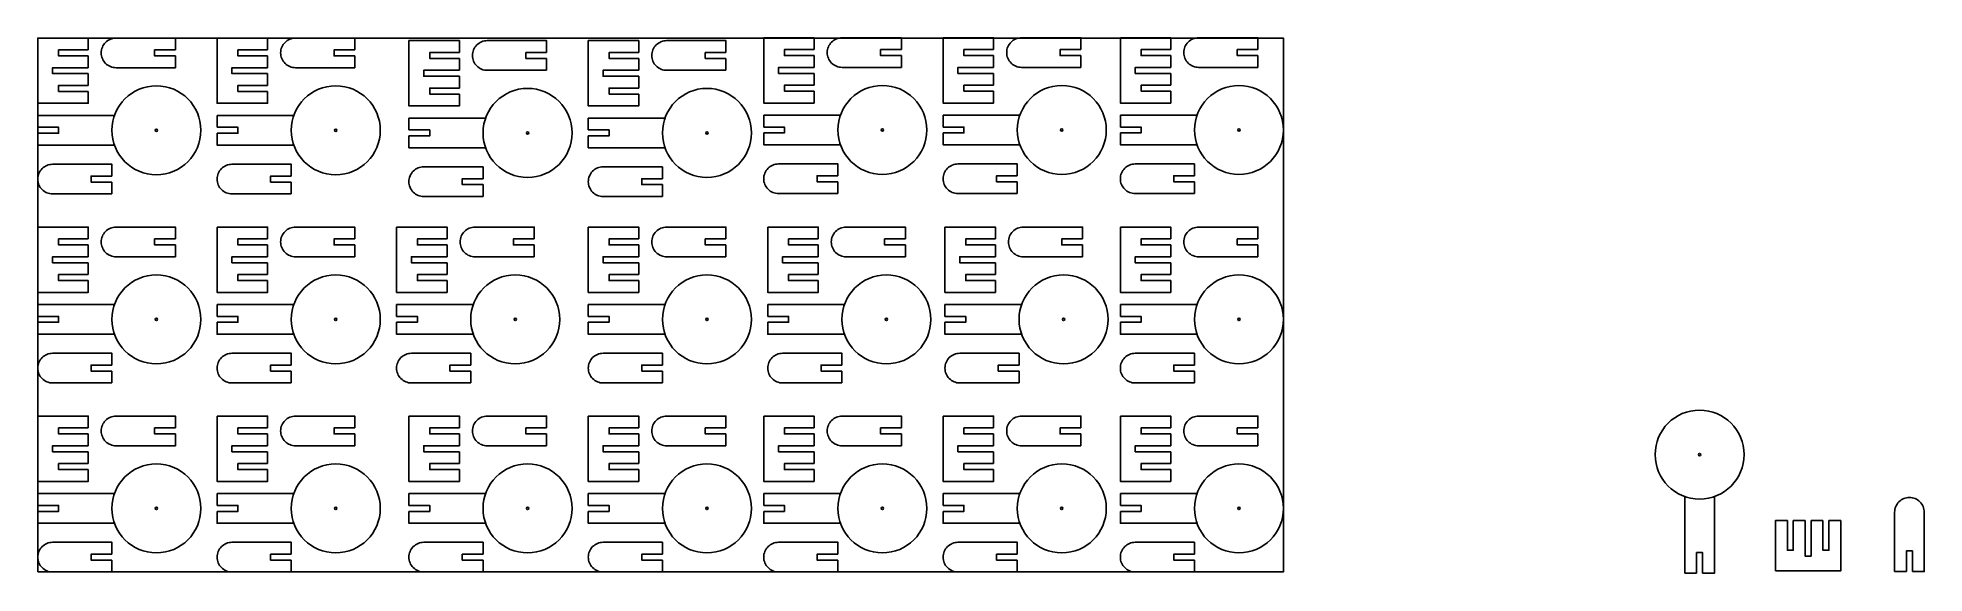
# Model space of a CAD drawing. Header units: inches. Extents: x 0.32 to 3.5, y 0.18 to 1.08.
import ezdxf

# ---------------------------------------------------------------- set-up
doc = ezdxf.new("R2010")
doc.units = ezdxf.units.IN
doc.header["$MEASUREMENT"] = 0
doc.layers.add('06 Sombrejat', color=8, linetype='Continuous')
doc.layers.add('07 Eixos', color=30, linetype='Continuous')

msp = doc.modelspace()

# ---------------------------------------------------------------- linework, layer by layer
at = {"layer": '06 Sombrejat'}
msp.add_lwpolyline([(0.3245, 0.1787), (0.3245, 1.0787), (2.4245, 1.0787), (2.4245, 0.1787), (0.3245, 0.1787)], dxfattribs=at)
at = {"layer": '07 Eixos'}
for points in [[(0.3245, 1.0787), (0.3245, 0.9687), (0.4095, 0.9687), (0.4095, 0.9887)], [(0.4095, 1.0587), (0.4095, 1.0787), (0.3245, 1.0787)], [(0.4095, 1.0587), (0.3595, 1.0587), (0.3595, 1.0487), (0.4095, 1.0487)], [(0.5565, 1.0587), (0.5215, 1.0587), (0.5215, 1.0487), (0.5565, 1.0487)], [(0.6269, 1.0787), (0.6269, 0.9687), (0.7119, 0.9687), (0.7119, 0.9887)], [(0.7119, 1.0587), (0.7119, 1.0787), (0.6269, 1.0787)], [(0.7119, 1.0587), (0.6619, 1.0587), (0.6619, 1.0487), (0.7119, 1.0487)], [(0.859, 1.0587), (0.824, 1.0587), (0.824, 1.0487), (0.859, 1.0487)], [(0.9502, 1.0743), (0.9502, 0.9643), (1.0352, 0.9643), (1.0352, 0.9843)], [(1.0352, 1.0543), (1.0352, 1.0743), (0.9502, 1.0743)], [(1.0352, 1.0543), (0.9852, 1.0543), (0.9852, 1.0443), (1.0352, 1.0443)], [(1.1823, 1.0543), (1.1473, 1.0543), (1.1473, 1.0443), (1.1823, 1.0443)], [(1.2526, 1.0743), (1.2526, 0.9643), (1.3376, 0.9643), (1.3376, 0.9843)], [(1.3376, 1.0543), (1.3376, 1.0743), (1.2526, 1.0743)], [(1.3376, 1.0543), (1.2876, 1.0543), (1.2876, 1.0443), (1.3376, 1.0443)], [(1.4847, 1.0543), (1.4497, 1.0543), (1.4497, 1.0443), (1.4847, 1.0443)], [(1.5483, 1.0792), (1.5483, 0.9692), (1.6333, 0.9692), (1.6333, 0.9892)], [(1.6333, 1.0592), (1.6333, 1.0792), (1.5483, 1.0792)], [(1.6333, 1.0592), (1.5833, 1.0592), (1.5833, 1.0492), (1.6333, 1.0492)], [(1.7804, 1.0592), (1.7454, 1.0592), (1.7454, 1.0492), (1.7804, 1.0492)], [(1.8508, 1.0792), (1.8508, 0.9692), (1.9358, 0.9692), (1.9358, 0.9892)], [(1.9358, 1.0592), (1.9358, 1.0792), (1.8508, 1.0792)], [(1.9358, 1.0592), (1.8858, 1.0592), (1.8858, 1.0492), (1.9358, 1.0492)], [(2.0829, 1.0592), (2.0479, 1.0592), (2.0479, 1.0492), (2.0829, 1.0492)], [(2.1495, 1.0792), (2.1495, 0.9692), (2.2345, 0.9692), (2.2345, 0.9892)], [(2.2345, 1.0592), (2.2345, 1.0792), (2.1495, 1.0792)], [(2.2345, 1.0592), (2.1845, 1.0592), (2.1845, 1.0492), (2.2345, 1.0492)], [(2.3815, 1.0592), (2.3465, 1.0592), (2.3465, 1.0492), (2.3815, 1.0492)], [(0.4095, 1.0187), (0.3495, 1.0187), (0.3495, 1.0287), (0.4095, 1.0287)], [(0.4095, 1.0287), (0.4095, 1.0487)], [(0.4095, 0.9987), (0.4095, 1.0187)], [(0.5565, 1.0287), (0.5565, 1.0487)], [(0.7119, 1.0187), (0.6519, 1.0187), (0.6519, 1.0287), (0.7119, 1.0287)], [(0.7119, 1.0287), (0.7119, 1.0487)], [(0.7119, 0.9987), (0.7119, 1.0187)], [(0.859, 1.0287), (0.859, 1.0487)], [(1.0352, 1.0143), (0.9752, 1.0143), (0.9752, 1.0243), (1.0352, 1.0243)], [(1.0352, 1.0243), (1.0352, 1.0443)], [(1.1823, 1.0243), (1.1823, 1.0443)], [(1.3376, 1.0143), (1.2776, 1.0143), (1.2776, 1.0243), (1.3376, 1.0243)], [(1.3376, 1.0243), (1.3376, 1.0443)], [(1.4847, 1.0243), (1.4847, 1.0443)], [(1.6333, 1.0192), (1.5733, 1.0192), (1.5733, 1.0292), (1.6333, 1.0292)], [(1.6333, 1.0292), (1.6333, 1.0492)], [(1.6333, 0.9992), (1.6333, 1.0192)], [(1.7804, 1.0292), (1.7804, 1.0492)], [(1.9358, 1.0192), (1.8758, 1.0192), (1.8758, 1.0292), (1.9358, 1.0292)], [(1.9358, 1.0292), (1.9358, 1.0492)], [(1.9358, 0.9992), (1.9358, 1.0192)], [(2.0829, 1.0292), (2.0829, 1.0492)], [(2.2345, 1.0192), (2.1745, 1.0192), (2.1745, 1.0292), (2.2345, 1.0292)], [(2.2345, 1.0292), (2.2345, 1.0492)], [(2.2345, 0.9992), (2.2345, 1.0192)], [(2.3815, 1.0292), (2.3815, 1.0492)], [(0.4095, 0.9987), (0.3595, 0.9987), (0.3595, 0.9887), (0.4095, 0.9887)], [(0.7119, 0.9987), (0.6619, 0.9987), (0.6619, 0.9887), (0.7119, 0.9887)], [(1.0352, 0.9943), (0.9852, 0.9943), (0.9852, 0.9843), (1.0352, 0.9843)], [(1.0352, 0.9943), (1.0352, 1.0143)], [(1.3376, 0.9943), (1.2876, 0.9943), (1.2876, 0.9843), (1.3376, 0.9843)], [(1.3376, 0.9943), (1.3376, 1.0143)], [(1.6333, 0.9992), (1.5833, 0.9992), (1.5833, 0.9892), (1.6333, 0.9892)], [(1.9358, 0.9992), (1.8858, 0.9992), (1.8858, 0.9892), (1.9358, 0.9892)], [(2.2345, 0.9992), (2.1845, 0.9992), (2.1845, 0.9892), (2.2345, 0.9892)], [(0.3245, 0.9482), (0.3245, 0.9282)], [(0.4538, 0.9482), (0.3245, 0.9482)], [(0.3245, 0.9182), (0.3595, 0.9182), (0.3595, 0.9282), (0.3245, 0.9282)], [(0.6269, 0.9482), (0.6269, 0.9282)], [(0.7562, 0.9482), (0.6269, 0.9482)], [(0.6269, 0.9182), (0.6619, 0.9182), (0.6619, 0.9282), (0.6269, 0.9282)], [(0.9502, 0.9438), (0.9502, 0.9238)], [(1.0795, 0.9438), (0.9502, 0.9438)], [(0.9502, 0.9138), (0.9852, 0.9138), (0.9852, 0.9238), (0.9502, 0.9238)], [(1.2526, 0.9438), (1.2526, 0.9238)], [(1.3819, 0.9438), (1.2526, 0.9438)], [(1.2526, 0.9138), (1.2876, 0.9138), (1.2876, 0.9238), (1.2526, 0.9238)], [(1.5483, 0.9487), (1.5483, 0.9287)], [(1.6776, 0.9487), (1.5483, 0.9487)], [(1.5483, 0.9187), (1.5833, 0.9187), (1.5833, 0.9287), (1.5483, 0.9287)], [(1.8508, 0.9487), (1.8508, 0.9287)], [(1.9801, 0.9487), (1.8508, 0.9487)], [(1.8508, 0.9187), (1.8858, 0.9187), (1.8858, 0.9287), (1.8508, 0.9287)], [(2.1495, 0.9487), (2.1495, 0.9287)], [(2.2788, 0.9487), (2.1495, 0.9487)], [(2.1495, 0.9187), (2.1845, 0.9187), (2.1845, 0.9287), (2.1495, 0.9287)], [(0.3245, 0.9182), (0.3245, 0.8982), (0.4538, 0.8982)], [(0.6269, 0.9182), (0.6269, 0.8982), (0.7562, 0.8982)], [(0.9502, 0.9138), (0.9502, 0.8938), (1.0795, 0.8938)], [(1.2526, 0.9138), (1.2526, 0.8938), (1.3819, 0.8938)], [(1.5483, 0.9187), (1.5483, 0.8987), (1.6776, 0.8987)], [(1.8508, 0.9187), (1.8508, 0.8987), (1.9801, 0.8987)], [(2.1495, 0.9187), (2.1495, 0.8987), (2.2788, 0.8987)], [(0.4495, 0.8459), (0.4145, 0.8459), (0.4145, 0.8359), (0.4495, 0.8359)], [(0.4495, 0.8159), (0.4495, 0.8359)], [(0.7519, 0.8459), (0.7169, 0.8459), (0.7169, 0.8359), (0.7519, 0.8359)], [(0.7519, 0.8159), (0.7519, 0.8359)], [(1.0752, 0.8416), (1.0402, 0.8416), (1.0402, 0.8316), (1.0752, 0.8316)], [(1.0752, 0.8116), (1.0752, 0.8316)], [(1.3776, 0.8416), (1.3426, 0.8416), (1.3426, 0.8316), (1.3776, 0.8316)], [(1.3776, 0.8116), (1.3776, 0.8316)], [(1.6733, 0.8465), (1.6383, 0.8465), (1.6383, 0.8365), (1.6733, 0.8365)], [(1.6733, 0.8165), (1.6733, 0.8365)], [(1.9758, 0.8465), (1.9408, 0.8465), (1.9408, 0.8365), (1.9758, 0.8365)], [(1.9758, 0.8165), (1.9758, 0.8365)], [(2.2745, 0.8465), (2.2395, 0.8465), (2.2395, 0.8365), (2.2745, 0.8365)], [(2.2745, 0.8165), (2.2745, 0.8365)], [(0.3245, 0.76), (0.3245, 0.65), (0.4095, 0.65), (0.4095, 0.67)], [(0.4095, 0.74), (0.4095, 0.76), (0.3245, 0.76)], [(0.4095, 0.74), (0.3595, 0.74), (0.3595, 0.73), (0.4095, 0.73)], [(0.5565, 0.74), (0.5215, 0.74), (0.5215, 0.73), (0.5565, 0.73)], [(0.6269, 0.76), (0.6269, 0.65), (0.7119, 0.65), (0.7119, 0.67)], [(0.7119, 0.74), (0.7119, 0.76), (0.6269, 0.76)], [(0.7119, 0.74), (0.6619, 0.74), (0.6619, 0.73), (0.7119, 0.73)], [(0.859, 0.74), (0.824, 0.74), (0.824, 0.73), (0.859, 0.73)], [(0.9294, 0.76), (0.9294, 0.65), (1.0144, 0.65), (1.0144, 0.67)], [(1.0144, 0.74), (1.0144, 0.76), (0.9294, 0.76)], [(1.0144, 0.74), (0.9644, 0.74), (0.9644, 0.73), (1.0144, 0.73)], [(1.1615, 0.74), (1.1265, 0.74), (1.1265, 0.73), (1.1615, 0.73)], [(1.2526, 0.76), (1.2526, 0.65), (1.3376, 0.65), (1.3376, 0.67)], [(1.3376, 0.74), (1.3376, 0.76), (1.2526, 0.76)], [(1.3376, 0.74), (1.2876, 0.74), (1.2876, 0.73), (1.3376, 0.73)], [(1.4847, 0.74), (1.4497, 0.74), (1.4497, 0.73), (1.4847, 0.73)], [(1.5551, 0.76), (1.5551, 0.65), (1.6401, 0.65), (1.6401, 0.67)], [(1.6401, 0.74), (1.6401, 0.76), (1.5551, 0.76)], [(1.6401, 0.74), (1.5901, 0.74), (1.5901, 0.73), (1.6401, 0.73)], [(1.7872, 0.74), (1.7522, 0.74), (1.7522, 0.73), (1.7872, 0.73)], [(1.8538, 0.76), (1.8538, 0.65), (1.9388, 0.65), (1.9388, 0.67)], [(1.9388, 0.74), (1.9388, 0.76), (1.8538, 0.76)], [(1.9388, 0.74), (1.8888, 0.74), (1.8888, 0.73), (1.9388, 0.73)], [(2.0858, 0.74), (2.0508, 0.74), (2.0508, 0.73), (2.0858, 0.73)], [(2.1495, 0.76), (2.1495, 0.65), (2.2345, 0.65), (2.2345, 0.67)], [(2.2345, 0.74), (2.2345, 0.76), (2.1495, 0.76)], [(2.2345, 0.74), (2.1845, 0.74), (2.1845, 0.73), (2.2345, 0.73)], [(2.3815, 0.74), (2.3465, 0.74), (2.3465, 0.73), (2.3815, 0.73)], [(0.4095, 0.7), (0.3495, 0.7), (0.3495, 0.71), (0.4095, 0.71)], [(0.4095, 0.71), (0.4095, 0.73)], [(0.4095, 0.68), (0.4095, 0.7)], [(0.5565, 0.71), (0.5565, 0.73)], [(0.7119, 0.7), (0.6519, 0.7), (0.6519, 0.71), (0.7119, 0.71)], [(0.7119, 0.71), (0.7119, 0.73)], [(0.7119, 0.68), (0.7119, 0.7)], [(0.859, 0.71), (0.859, 0.73)], [(1.0144, 0.7), (0.9544, 0.7), (0.9544, 0.71), (1.0144, 0.71)], [(1.0144, 0.71), (1.0144, 0.73)], [(1.0144, 0.68), (1.0144, 0.7)], [(1.1615, 0.71), (1.1615, 0.73)], [(1.3376, 0.7), (1.2776, 0.7), (1.2776, 0.71), (1.3376, 0.71)], [(1.3376, 0.71), (1.3376, 0.73)], [(1.3376, 0.68), (1.3376, 0.7)], [(1.4847, 0.71), (1.4847, 0.73)], [(1.6401, 0.7), (1.5801, 0.7), (1.5801, 0.71), (1.6401, 0.71)], [(1.6401, 0.71), (1.6401, 0.73)], [(1.6401, 0.68), (1.6401, 0.7)], [(1.7872, 0.71), (1.7872, 0.73)], [(1.9388, 0.7), (1.8788, 0.7), (1.8788, 0.71), (1.9388, 0.71)], [(1.9388, 0.71), (1.9388, 0.73)], [(1.9388, 0.68), (1.9388, 0.7)], [(2.0858, 0.71), (2.0858, 0.73)], [(2.2345, 0.7), (2.1745, 0.7), (2.1745, 0.71), (2.2345, 0.71)], [(2.2345, 0.71), (2.2345, 0.73)], [(2.2345, 0.68), (2.2345, 0.7)], [(2.3815, 0.71), (2.3815, 0.73)], [(0.4095, 0.68), (0.3595, 0.68), (0.3595, 0.67), (0.4095, 0.67)], [(0.7119, 0.68), (0.6619, 0.68), (0.6619, 0.67), (0.7119, 0.67)], [(1.0144, 0.68), (0.9644, 0.68), (0.9644, 0.67), (1.0144, 0.67)], [(1.3376, 0.68), (1.2876, 0.68), (1.2876, 0.67), (1.3376, 0.67)], [(1.6401, 0.68), (1.5901, 0.68), (1.5901, 0.67), (1.6401, 0.67)], [(1.9388, 0.68), (1.8888, 0.68), (1.8888, 0.67), (1.9388, 0.67)], [(2.2345, 0.68), (2.1845, 0.68), (2.1845, 0.67), (2.2345, 0.67)], [(0.3245, 0.6295), (0.3245, 0.6095)], [(0.4538, 0.6295), (0.3245, 0.6295)], [(0.3245, 0.5995), (0.3595, 0.5995), (0.3595, 0.6095), (0.3245, 0.6095)], [(0.6269, 0.6295), (0.6269, 0.6095)], [(0.7562, 0.6295), (0.6269, 0.6295)], [(0.6269, 0.5995), (0.6619, 0.5995), (0.6619, 0.6095), (0.6269, 0.6095)], [(0.9294, 0.6295), (0.9294, 0.6095)], [(1.0587, 0.6295), (0.9294, 0.6295)], [(0.9294, 0.5995), (0.9644, 0.5995), (0.9644, 0.6095), (0.9294, 0.6095)], [(1.2526, 0.6295), (1.2526, 0.6095)], [(1.3819, 0.6295), (1.2526, 0.6295)], [(1.2526, 0.5995), (1.2876, 0.5995), (1.2876, 0.6095), (1.2526, 0.6095)], [(1.5551, 0.6295), (1.5551, 0.6095)], [(1.6844, 0.6295), (1.5551, 0.6295)], [(1.5551, 0.5995), (1.5901, 0.5995), (1.5901, 0.6095), (1.5551, 0.6095)], [(1.8538, 0.6295), (1.8538, 0.6095)], [(1.9831, 0.6295), (1.8538, 0.6295)], [(1.8538, 0.5995), (1.8888, 0.5995), (1.8888, 0.6095), (1.8538, 0.6095)], [(2.1495, 0.6295), (2.1495, 0.6095)], [(2.2788, 0.6295), (2.1495, 0.6295)], [(2.1495, 0.5995), (2.1845, 0.5995), (2.1845, 0.6095), (2.1495, 0.6095)], [(0.3245, 0.5995), (0.3245, 0.5795), (0.4538, 0.5795)], [(0.6269, 0.5995), (0.6269, 0.5795), (0.7562, 0.5795)], [(0.9294, 0.5995), (0.9294, 0.5795), (1.0587, 0.5795)], [(1.2526, 0.5995), (1.2526, 0.5795), (1.3819, 0.5795)], [(1.5551, 0.5995), (1.5551, 0.5795), (1.6844, 0.5795)], [(1.8538, 0.5995), (1.8538, 0.5795), (1.9831, 0.5795)], [(2.1495, 0.5995), (2.1495, 0.5795), (2.2788, 0.5795)], [(0.4495, 0.5273), (0.4145, 0.5273), (0.4145, 0.5173), (0.4495, 0.5173)], [(0.4495, 0.4973), (0.4495, 0.5173)], [(0.7519, 0.5273), (0.7169, 0.5273), (0.7169, 0.5173), (0.7519, 0.5173)], [(0.7519, 0.4973), (0.7519, 0.5173)], [(1.0544, 0.5273), (1.0194, 0.5273), (1.0194, 0.5173), (1.0544, 0.5173)], [(1.0544, 0.4973), (1.0544, 0.5173)], [(1.3776, 0.5273), (1.3426, 0.5273), (1.3426, 0.5173), (1.3776, 0.5173)], [(1.3776, 0.4973), (1.3776, 0.5173)], [(1.6801, 0.5273), (1.6451, 0.5273), (1.6451, 0.5173), (1.6801, 0.5173)], [(1.6801, 0.4973), (1.6801, 0.5173)], [(1.9788, 0.5273), (1.9438, 0.5273), (1.9438, 0.5173), (1.9788, 0.5173)], [(1.9788, 0.4973), (1.9788, 0.5173)], [(2.2745, 0.5273), (2.2395, 0.5273), (2.2395, 0.5173), (2.2745, 0.5173)], [(2.2745, 0.4973), (2.2745, 0.5173)], [(0.3245, 0.4414), (0.3245, 0.3314), (0.4095, 0.3314), (0.4095, 0.3514)], [(0.4095, 0.4214), (0.4095, 0.4414), (0.3245, 0.4414)], [(0.4095, 0.4214), (0.3595, 0.4214), (0.3595, 0.4114), (0.4095, 0.4114)], [(0.5565, 0.4214), (0.5215, 0.4214), (0.5215, 0.4114), (0.5565, 0.4114)], [(0.6269, 0.4414), (0.6269, 0.3314), (0.7119, 0.3314), (0.7119, 0.3514)], [(0.7119, 0.4214), (0.7119, 0.4414), (0.6269, 0.4414)], [(0.7119, 0.4214), (0.6619, 0.4214), (0.6619, 0.4114), (0.7119, 0.4114)], [(0.859, 0.4214), (0.824, 0.4214), (0.824, 0.4114), (0.859, 0.4114)], [(0.9502, 0.4414), (0.9502, 0.3314), (1.0352, 0.3314), (1.0352, 0.3514)], [(1.0352, 0.4214), (1.0352, 0.4414), (0.9502, 0.4414)], [(1.0352, 0.4214), (0.9852, 0.4214), (0.9852, 0.4114), (1.0352, 0.4114)], [(1.1823, 0.4214), (1.1473, 0.4214), (1.1473, 0.4114), (1.1823, 0.4114)], [(1.2526, 0.4414), (1.2526, 0.3314), (1.3376, 0.3314), (1.3376, 0.3514)], [(1.3376, 0.4214), (1.3376, 0.4414), (1.2526, 0.4414)], [(1.3376, 0.4214), (1.2876, 0.4214), (1.2876, 0.4114), (1.3376, 0.4114)], [(1.4847, 0.4214), (1.4497, 0.4214), (1.4497, 0.4114), (1.4847, 0.4114)], [(1.5483, 0.4414), (1.5483, 0.3314), (1.6333, 0.3314), (1.6333, 0.3514)], [(1.6333, 0.4214), (1.6333, 0.4414), (1.5483, 0.4414)], [(1.6333, 0.4214), (1.5833, 0.4214), (1.5833, 0.4114), (1.6333, 0.4114)], [(1.7804, 0.4214), (1.7454, 0.4214), (1.7454, 0.4114), (1.7804, 0.4114)], [(1.8508, 0.4414), (1.8508, 0.3314), (1.9358, 0.3314), (1.9358, 0.3514)], [(1.9358, 0.4214), (1.9358, 0.4414), (1.8508, 0.4414)], [(1.9358, 0.4214), (1.8858, 0.4214), (1.8858, 0.4114), (1.9358, 0.4114)], [(2.0829, 0.4214), (2.0479, 0.4214), (2.0479, 0.4114), (2.0829, 0.4114)], [(2.1495, 0.4414), (2.1495, 0.3314), (2.2345, 0.3314), (2.2345, 0.3514)], [(2.2345, 0.4214), (2.2345, 0.4414), (2.1495, 0.4414)], [(2.2345, 0.4214), (2.1845, 0.4214), (2.1845, 0.4114), (2.2345, 0.4114)], [(2.3815, 0.4214), (2.3465, 0.4214), (2.3465, 0.4114), (2.3815, 0.4114)], [(0.4095, 0.3814), (0.3495, 0.3814), (0.3495, 0.3914), (0.4095, 0.3914)], [(0.4095, 0.3914), (0.4095, 0.4114)], [(0.5565, 0.3914), (0.5565, 0.4114)], [(0.7119, 0.3814), (0.6519, 0.3814), (0.6519, 0.3914), (0.7119, 0.3914)], [(0.7119, 0.3914), (0.7119, 0.4114)], [(0.859, 0.3914), (0.859, 0.4114)], [(1.0352, 0.3814), (0.9752, 0.3814), (0.9752, 0.3914), (1.0352, 0.3914)], [(1.0352, 0.3914), (1.0352, 0.4114)], [(1.1823, 0.3914), (1.1823, 0.4114)], [(1.3376, 0.3814), (1.2776, 0.3814), (1.2776, 0.3914), (1.3376, 0.3914)], [(1.3376, 0.3914), (1.3376, 0.4114)], [(1.4847, 0.3914), (1.4847, 0.4114)], [(1.6333, 0.3814), (1.5733, 0.3814), (1.5733, 0.3914), (1.6333, 0.3914)], [(1.6333, 0.3914), (1.6333, 0.4114)], [(1.7804, 0.3914), (1.7804, 0.4114)], [(1.9358, 0.3814), (1.8758, 0.3814), (1.8758, 0.3914), (1.9358, 0.3914)], [(1.9358, 0.3914), (1.9358, 0.4114)], [(2.0829, 0.3914), (2.0829, 0.4114)], [(2.2345, 0.3814), (2.1745, 0.3814), (2.1745, 0.3914), (2.2345, 0.3914)], [(2.2345, 0.3914), (2.2345, 0.4114)], [(2.3815, 0.3914), (2.3815, 0.4114)], [(0.4095, 0.3614), (0.3595, 0.3614), (0.3595, 0.3514), (0.4095, 0.3514)], [(0.4095, 0.3614), (0.4095, 0.3814)], [(0.7119, 0.3614), (0.6619, 0.3614), (0.6619, 0.3514), (0.7119, 0.3514)], [(0.7119, 0.3614), (0.7119, 0.3814)], [(1.0352, 0.3614), (0.9852, 0.3614), (0.9852, 0.3514), (1.0352, 0.3514)], [(1.0352, 0.3614), (1.0352, 0.3814)], [(1.3376, 0.3614), (1.2876, 0.3614), (1.2876, 0.3514), (1.3376, 0.3514)], [(1.3376, 0.3614), (1.3376, 0.3814)], [(1.6333, 0.3614), (1.5833, 0.3614), (1.5833, 0.3514), (1.6333, 0.3514)], [(1.6333, 0.3614), (1.6333, 0.3814)], [(1.9358, 0.3614), (1.8858, 0.3614), (1.8858, 0.3514), (1.9358, 0.3514)], [(1.9358, 0.3614), (1.9358, 0.3814)], [(2.2345, 0.3614), (2.1845, 0.3614), (2.1845, 0.3514), (2.2345, 0.3514)], [(2.2345, 0.3614), (2.2345, 0.3814)], [(0.3245, 0.3109), (0.3245, 0.2909)], [(0.4538, 0.3109), (0.3245, 0.3109)], [(0.3245, 0.2809), (0.3595, 0.2809), (0.3595, 0.2909), (0.3245, 0.2909)], [(0.6269, 0.3109), (0.6269, 0.2909)], [(0.7562, 0.3109), (0.6269, 0.3109)], [(0.6269, 0.2809), (0.6619, 0.2809), (0.6619, 0.2909), (0.6269, 0.2909)], [(0.9502, 0.3109), (0.9502, 0.2909)], [(1.0795, 0.3109), (0.9502, 0.3109)], [(0.9502, 0.2809), (0.9852, 0.2809), (0.9852, 0.2909), (0.9502, 0.2909)], [(1.2526, 0.3109), (1.2526, 0.2909)], [(1.3819, 0.3109), (1.2526, 0.3109)], [(1.2526, 0.2809), (1.2876, 0.2809), (1.2876, 0.2909), (1.2526, 0.2909)], [(1.5483, 0.3109), (1.5483, 0.2909)], [(1.6776, 0.3109), (1.5483, 0.3109)], [(1.5483, 0.2809), (1.5833, 0.2809), (1.5833, 0.2909), (1.5483, 0.2909)], [(1.8508, 0.3109), (1.8508, 0.2909)], [(1.9801, 0.3109), (1.8508, 0.3109)], [(1.8508, 0.2809), (1.8858, 0.2809), (1.8858, 0.2909), (1.8508, 0.2909)], [(2.1495, 0.3109), (2.1495, 0.2909)], [(2.2788, 0.3109), (2.1495, 0.3109)], [(2.1495, 0.2809), (2.1845, 0.2809), (2.1845, 0.2909), (2.1495, 0.2909)], [(3.101, 0.3058), (3.101, 0.1765)], [(3.131, 0.1765), (3.151, 0.1765), (3.151, 0.3058)], [(0.3245, 0.2809), (0.3245, 0.2609), (0.4538, 0.2609)], [(0.6269, 0.2809), (0.6269, 0.2609), (0.7562, 0.2609)], [(0.9502, 0.2809), (0.9502, 0.2609), (1.0795, 0.2609)], [(1.2526, 0.2809), (1.2526, 0.2609), (1.3819, 0.2609)], [(1.5483, 0.2809), (1.5483, 0.2609), (1.6776, 0.2609)], [(1.8508, 0.2809), (1.8508, 0.2609), (1.9801, 0.2609)], [(2.1495, 0.2809), (2.1495, 0.2609), (2.2788, 0.2609)], [(3.2539, 0.1804), (3.3639, 0.1804), (3.3639, 0.2654), (3.3439, 0.2654)], [(3.2739, 0.2654), (3.2539, 0.2654), (3.2539, 0.1804)], [(3.2739, 0.2654), (3.2739, 0.2154), (3.2839, 0.2154), (3.2839, 0.2654)], [(3.3039, 0.2654), (3.2839, 0.2654)], [(3.3139, 0.2654), (3.3139, 0.2054), (3.3039, 0.2054), (3.3039, 0.2654)], [(3.3339, 0.2654), (3.3139, 0.2654)], [(3.3339, 0.2654), (3.3339, 0.2154), (3.3439, 0.2154), (3.3439, 0.2654)], [(0.4495, 0.2087), (0.4145, 0.2087), (0.4145, 0.1987), (0.4495, 0.1987)], [(0.4495, 0.1787), (0.4495, 0.1987)], [(0.7519, 0.2087), (0.7169, 0.2087), (0.7169, 0.1987), (0.7519, 0.1987)], [(0.7519, 0.1787), (0.7519, 0.1987)], [(1.0752, 0.2087), (1.0402, 0.2087), (1.0402, 0.1987), (1.0752, 0.1987)], [(1.0752, 0.1787), (1.0752, 0.1987)], [(1.3776, 0.2087), (1.3426, 0.2087), (1.3426, 0.1987), (1.3776, 0.1987)], [(1.3776, 0.1787), (1.3776, 0.1987)], [(1.6733, 0.2087), (1.6383, 0.2087), (1.6383, 0.1987), (1.6733, 0.1987)], [(1.6733, 0.1787), (1.6733, 0.1987)], [(1.9758, 0.2087), (1.9408, 0.2087), (1.9408, 0.1987), (1.9758, 0.1987)], [(1.9758, 0.1787), (1.9758, 0.1987)], [(2.2745, 0.2087), (2.2395, 0.2087), (2.2395, 0.1987), (2.2745, 0.1987)], [(2.2745, 0.1787), (2.2745, 0.1987)], [(3.131, 0.1765), (3.131, 0.2115), (3.121, 0.2115), (3.121, 0.1765)], [(3.4847, 0.1793), (3.4847, 0.2143), (3.4747, 0.2143), (3.4747, 0.1793)], [(3.101, 0.1765), (3.121, 0.1765)], [(3.4547, 0.1793), (3.4747, 0.1793)]]:
    msp.add_lwpolyline(points, dxfattribs=at)
for points in [[(0.5565, 1.0587), (0.5565, 1.0787), (0.4565, 1.0787, 0.414214), (0.4315, 1.0537), (0.4315, 1.0537, 0.414214), (0.4565, 1.0287), (0.5565, 1.0287)], [(0.859, 1.0587), (0.859, 1.0787), (0.759, 1.0787, 0.414214), (0.734, 1.0537), (0.734, 1.0537, 0.414214), (0.759, 1.0287), (0.859, 1.0287)], [(1.1823, 1.0543), (1.1823, 1.0743), (1.0823, 1.0743, 0.414214), (1.0573, 1.0493), (1.0573, 1.0493, 0.414214), (1.0823, 1.0243), (1.1823, 1.0243)], [(1.4847, 1.0543), (1.4847, 1.0743), (1.3847, 1.0743, 0.414214), (1.3597, 1.0493), (1.3597, 1.0493, 0.414214), (1.3847, 1.0243), (1.4847, 1.0243)], [(1.7804, 1.0592), (1.7804, 1.0792), (1.6804, 1.0792, 0.414214), (1.6554, 1.0542), (1.6554, 1.0542, 0.414214), (1.6804, 1.0292), (1.7804, 1.0292)], [(2.0829, 1.0592), (2.0829, 1.0792), (1.9829, 1.0792, 0.414214), (1.9579, 1.0542), (1.9579, 1.0542, 0.414214), (1.9829, 1.0292), (2.0829, 1.0292)], [(2.3815, 1.0592), (2.3815, 1.0792), (2.2815, 1.0792, 0.414214), (2.2565, 1.0542), (2.2565, 1.0542, 0.414214), (2.2815, 1.0292), (2.3815, 1.0292)], [(0.4495, 0.8459), (0.4495, 0.8659), (0.3495, 0.8659, 0.414214), (0.3245, 0.8409), (0.3245, 0.8409, 0.414214), (0.3495, 0.8159), (0.4495, 0.8159)], [(0.7519, 0.8459), (0.7519, 0.8659), (0.6519, 0.8659, 0.414214), (0.6269, 0.8409), (0.6269, 0.8409, 0.414214), (0.6519, 0.8159), (0.7519, 0.8159)], [(1.0752, 0.8416), (1.0752, 0.8616), (0.9752, 0.8616, 0.414214), (0.9502, 0.8366), (0.9502, 0.8366, 0.414214), (0.9752, 0.8116), (1.0752, 0.8116)], [(1.3776, 0.8416), (1.3776, 0.8616), (1.2776, 0.8616, 0.414214), (1.2526, 0.8366), (1.2526, 0.8366, 0.414214), (1.2776, 0.8116), (1.3776, 0.8116)], [(1.6733, 0.8465), (1.6733, 0.8665), (1.5733, 0.8665, 0.414214), (1.5483, 0.8415), (1.5483, 0.8415, 0.414214), (1.5733, 0.8165), (1.6733, 0.8165)], [(1.9758, 0.8465), (1.9758, 0.8665), (1.8758, 0.8665, 0.414214), (1.8508, 0.8415), (1.8508, 0.8415, 0.414214), (1.8758, 0.8165), (1.9758, 0.8165)], [(2.2745, 0.8465), (2.2745, 0.8665), (2.1745, 0.8665, 0.414214), (2.1495, 0.8415), (2.1495, 0.8415, 0.414214), (2.1745, 0.8165), (2.2745, 0.8165)], [(0.5565, 0.74), (0.5565, 0.76), (0.4565, 0.76, 0.414214), (0.4315, 0.735), (0.4315, 0.735, 0.414214), (0.4565, 0.71), (0.5565, 0.71)], [(0.859, 0.74), (0.859, 0.76), (0.759, 0.76, 0.414214), (0.734, 0.735), (0.734, 0.735, 0.414214), (0.759, 0.71), (0.859, 0.71)], [(1.1615, 0.74), (1.1615, 0.76), (1.0615, 0.76, 0.414214), (1.0365, 0.735), (1.0365, 0.735, 0.414214), (1.0615, 0.71), (1.1615, 0.71)], [(1.4847, 0.74), (1.4847, 0.76), (1.3847, 0.76, 0.414214), (1.3597, 0.735), (1.3597, 0.735, 0.414214), (1.3847, 0.71), (1.4847, 0.71)], [(1.7872, 0.74), (1.7872, 0.76), (1.6872, 0.76, 0.414214), (1.6622, 0.735), (1.6622, 0.735, 0.414214), (1.6872, 0.71), (1.7872, 0.71)], [(2.0858, 0.74), (2.0858, 0.76), (1.9858, 0.76, 0.414214), (1.9608, 0.735), (1.9608, 0.735, 0.414214), (1.9858, 0.71), (2.0858, 0.71)], [(2.3815, 0.74), (2.3815, 0.76), (2.2815, 0.76, 0.414214), (2.2565, 0.735), (2.2565, 0.735, 0.414214), (2.2815, 0.71), (2.3815, 0.71)], [(0.4495, 0.5273), (0.4495, 0.5473), (0.3495, 0.5473, 0.414214), (0.3245, 0.5223), (0.3245, 0.5223, 0.414214), (0.3495, 0.4973), (0.4495, 0.4973)], [(0.7519, 0.5273), (0.7519, 0.5473), (0.6519, 0.5473, 0.414214), (0.6269, 0.5223), (0.6269, 0.5223, 0.414214), (0.6519, 0.4973), (0.7519, 0.4973)], [(1.0544, 0.5273), (1.0544, 0.5473), (0.9544, 0.5473, 0.414214), (0.9294, 0.5223), (0.9294, 0.5223, 0.414214), (0.9544, 0.4973), (1.0544, 0.4973)], [(1.3776, 0.5273), (1.3776, 0.5473), (1.2776, 0.5473, 0.414214), (1.2526, 0.5223), (1.2526, 0.5223, 0.414214), (1.2776, 0.4973), (1.3776, 0.4973)], [(1.6801, 0.5273), (1.6801, 0.5473), (1.5801, 0.5473, 0.414214), (1.5551, 0.5223), (1.5551, 0.5223, 0.414214), (1.5801, 0.4973), (1.6801, 0.4973)], [(1.9788, 0.5273), (1.9788, 0.5473), (1.8788, 0.5473, 0.414214), (1.8538, 0.5223), (1.8538, 0.5223, 0.414214), (1.8788, 0.4973), (1.9788, 0.4973)], [(2.2745, 0.5273), (2.2745, 0.5473), (2.1745, 0.5473, 0.414214), (2.1495, 0.5223), (2.1495, 0.5223, 0.414214), (2.1745, 0.4973), (2.2745, 0.4973)], [(0.5565, 0.4214), (0.5565, 0.4414), (0.4565, 0.4414, 0.414214), (0.4315, 0.4164), (0.4315, 0.4164, 0.414214), (0.4565, 0.3914), (0.5565, 0.3914)], [(0.859, 0.4214), (0.859, 0.4414), (0.759, 0.4414, 0.414214), (0.734, 0.4164), (0.734, 0.4164, 0.414214), (0.759, 0.3914), (0.859, 0.3914)], [(1.1823, 0.4214), (1.1823, 0.4414), (1.0823, 0.4414, 0.414214), (1.0573, 0.4164), (1.0573, 0.4164, 0.414214), (1.0823, 0.3914), (1.1823, 0.3914)], [(1.4847, 0.4214), (1.4847, 0.4414), (1.3847, 0.4414, 0.414214), (1.3597, 0.4164), (1.3597, 0.4164, 0.414214), (1.3847, 0.3914), (1.4847, 0.3914)], [(1.7804, 0.4214), (1.7804, 0.4414), (1.6804, 0.4414, 0.414214), (1.6554, 0.4164), (1.6554, 0.4164, 0.414214), (1.6804, 0.3914), (1.7804, 0.3914)], [(2.0829, 0.4214), (2.0829, 0.4414), (1.9829, 0.4414, 0.414214), (1.9579, 0.4164), (1.9579, 0.4164, 0.414214), (1.9829, 0.3914), (2.0829, 0.3914)], [(2.3815, 0.4214), (2.3815, 0.4414), (2.2815, 0.4414, 0.414214), (2.2565, 0.4164), (2.2565, 0.4164, 0.414214), (2.2815, 0.3914), (2.3815, 0.3914)], [(3.4847, 0.1793), (3.5047, 0.1793), (3.5047, 0.2793, 0.414214), (3.4797, 0.3043), (3.4797, 0.3043, 0.414214), (3.4547, 0.2793), (3.4547, 0.1793)], [(0.4495, 0.2087), (0.4495, 0.2287), (0.3495, 0.2287, 0.414214), (0.3245, 0.2037), (0.3245, 0.2037, 0.414214), (0.3495, 0.1787), (0.4495, 0.1787)], [(0.7519, 0.2087), (0.7519, 0.2287), (0.6519, 0.2287, 0.414214), (0.6269, 0.2037), (0.6269, 0.2037, 0.414214), (0.6519, 0.1787), (0.7519, 0.1787)], [(1.0752, 0.2087), (1.0752, 0.2287), (0.9752, 0.2287, 0.414214), (0.9502, 0.2037), (0.9502, 0.2037, 0.414214), (0.9752, 0.1787), (1.0752, 0.1787)], [(1.3776, 0.2087), (1.3776, 0.2287), (1.2776, 0.2287, 0.414214), (1.2526, 0.2037), (1.2526, 0.2037, 0.414214), (1.2776, 0.1787), (1.3776, 0.1787)], [(1.6733, 0.2087), (1.6733, 0.2287), (1.5733, 0.2287, 0.414214), (1.5483, 0.2037), (1.5483, 0.2037, 0.414214), (1.5733, 0.1787), (1.6733, 0.1787)], [(1.9758, 0.2087), (1.9758, 0.2287), (1.8758, 0.2287, 0.414214), (1.8508, 0.2037), (1.8508, 0.2037, 0.414214), (1.8758, 0.1787), (1.9758, 0.1787)], [(2.2745, 0.2087), (2.2745, 0.2287), (2.1745, 0.2287, 0.414214), (2.1495, 0.2037), (2.1495, 0.2037, 0.414214), (2.1745, 0.1787), (2.2745, 0.1787)]]:
    msp.add_lwpolyline(points, format="xyb", dxfattribs=at)
for centre, radius in [((0.5245, 0.9232), 0.075), ((0.8269, 0.9232), 0.075), ((1.1502, 0.9188), 0.075), ((1.4526, 0.9188), 0.075), ((1.7483, 0.9237), 0.075), ((2.0508, 0.9237), 0.075), ((2.3495, 0.9237), 0.075), ((0.5245, 0.9232), 0.002), ((0.8269, 0.9232), 0.002), ((1.7483, 0.9237), 0.002), ((2.0508, 0.9237), 0.002), ((2.3495, 0.9237), 0.002), ((1.1502, 0.9188), 0.002), ((1.4526, 0.9188), 0.002), ((0.5245, 0.6045), 0.075), ((0.8269, 0.6045), 0.075), ((1.1294, 0.6045), 0.075), ((1.4526, 0.6045), 0.075), ((1.7551, 0.6045), 0.075), ((2.0538, 0.6045), 0.075), ((2.3495, 0.6045), 0.075), ((0.5245, 0.6045), 0.002), ((0.8269, 0.6045), 0.002), ((1.1294, 0.6045), 0.002), ((1.4526, 0.6045), 0.002), ((1.7551, 0.6045), 0.002), ((2.0538, 0.6045), 0.002), ((2.3495, 0.6045), 0.002), ((3.126, 0.3765), 0.075), ((0.5245, 0.2859), 0.075), ((0.8269, 0.2859), 0.075), ((1.1502, 0.2859), 0.075), ((1.4526, 0.2859), 0.075), ((1.7483, 0.2859), 0.075), ((2.0508, 0.2859), 0.075), ((2.3495, 0.2859), 0.075), ((3.126, 0.3765), 0.002), ((0.5245, 0.2859), 0.002), ((0.8269, 0.2859), 0.002), ((1.1502, 0.2859), 0.002), ((1.4526, 0.2859), 0.002), ((1.7483, 0.2859), 0.002), ((2.0508, 0.2859), 0.002), ((2.3495, 0.2859), 0.002)]:
    msp.add_circle(centre, radius, dxfattribs=at)

doc.saveas('drawing.dxf')
